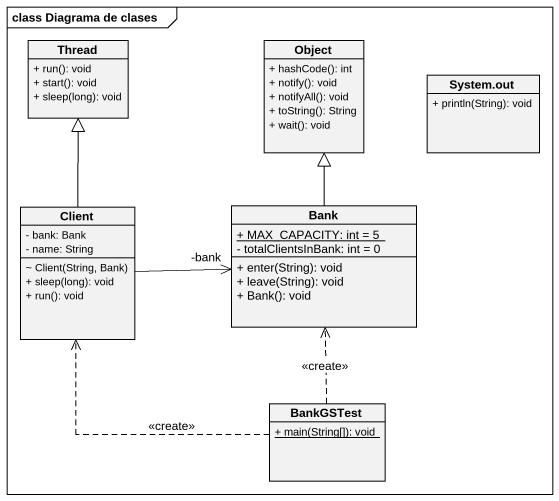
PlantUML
@startuml
mainframe class Diagrama de clases
hide circle
hide empty members
skinparam classAttributeIconSize 0
class Thread {
  + run(): void
  + start(): void
  + sleep(long): void
}
class "Object" as Object_ {
  + hashCode(): int
  + notify(): void
  + notifyAll(): void
  + toString(): String
  + wait(): void
}
class "System.out" as System_out {
  + println(String): void
}
class Client {
  - bank: Bank
  - name: String
  ~ Client(String, Bank)
  + sleep(long): void
  + run(): void
}
class Bank {
  {static} + MAX_CAPACITY: int = 5
  - totalClientsInBank: int = 0
  + enter(String): void
  + leave(String): void
  + Bank(): void
}
class BankGSTest {
  {static} + main(String[]): void
}
Client -up-|> Thread
Client -right-> "-bank" Bank
Bank -up-|> Object_
BankGSTest .up.> Client : <<create>>
BankGSTest .up.> Bank : <<create>>
@enduml
